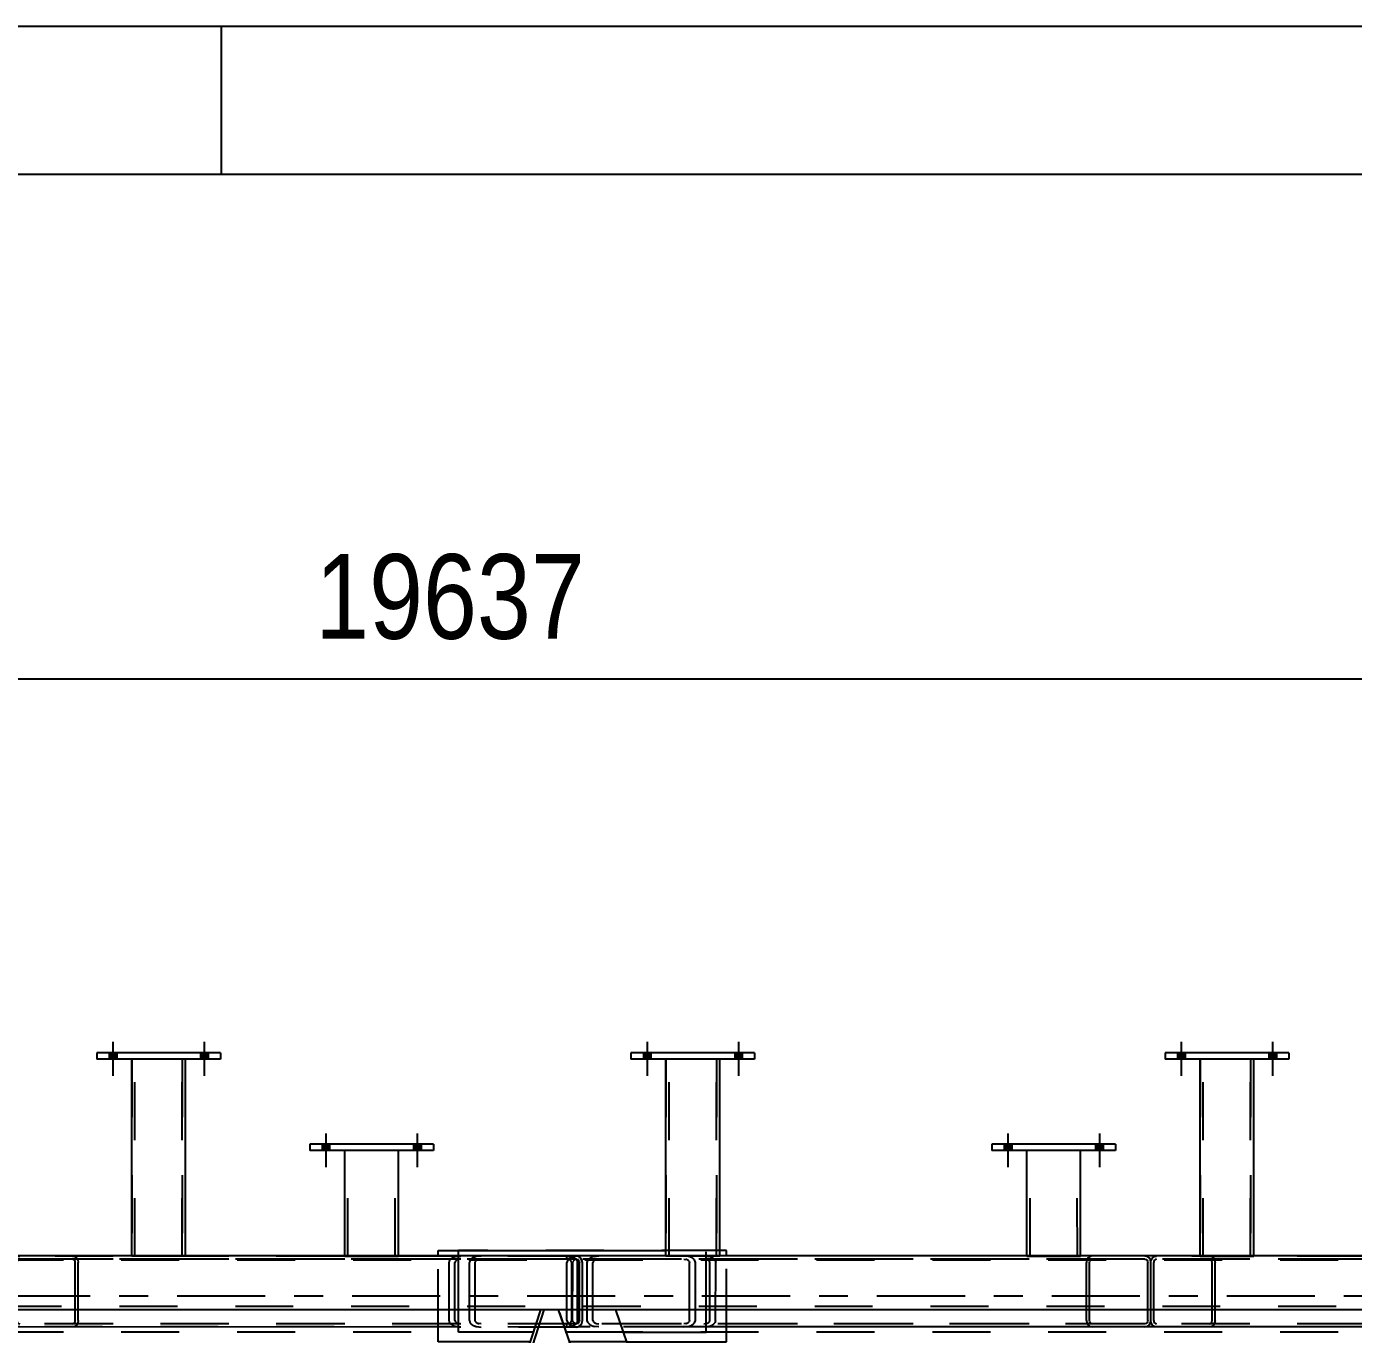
# Model space of a CAD drawing. Header units: millimetres. Extents: x -836 to 353, y -855 to -14.
# Drawn here: x 136.03 to 180.92, y -58.56 to -14.33 of the extents above; entities that cross this region are included whole.
import ezdxf

# ---------------------------------------------------------------- set-up
doc = ezdxf.new("R2010")
doc.units = ezdxf.units.MM
doc.linetypes.add('DXK_LINE_DOT2', pattern=[3.9198, 1.9599, -1.9599])
doc.linetypes.add('DXK_LINE_DOT3', pattern=[5.9187, 2.979, -0.9799, 0.9799, -0.9799])
doc.styles.add('Arial Narrow', font='ARIALN.TTF', dxfattribs={"height": 0.2})

# ---------------------------------------------------------------- blocks, each defined once
blk = doc.blocks.new('Unknown-570393895-1132')
at = {"color": 5, "linetype": 'Continuous'}
for p, q in [((352.622, -14.333), (-836.378, -14.333)), ((142.622, -19.333), (142.622, -14.333)), ((347.622, -19.333), (-831.378, -19.333))]:
    blk.add_line(p, q, dxfattribs=at)
blk = doc.blocks.new('Part-570393895-11322 - 10523')
at = {"color": 2, "linetype": 'Continuous'}
for p, q in [((149.791, -52.126), (145.609, -52.127)), ((145.609, -52.127), (145.609, -52.345)), ((149.791, -52.344), (145.609, -52.345)), ((149.791, -52.126), (149.791, -52.344))]:
    blk.add_line(p, q, dxfattribs=at)
blk = doc.blocks.new('Bolt-570393895-10653 - 10523')
at = {"linetype": 'Continuous'}
for points in [[(139.079, -49.036), (138.825, -49.036), (138.825, -49.255), (139.079, -49.255)], [(139.079, -49.036), (138.825, -49.036), (138.825, -49.255), (139.079, -49.255)], [(142.17, -49.036), (141.916, -49.036), (141.916, -49.255), (142.17, -49.255)], [(142.17, -49.036), (141.916, -49.036), (141.916, -49.255), (142.17, -49.255)]]:
    blk.add_hatch(color=1, dxfattribs=at).paths.add_polyline_path(points)
at = {"color": 1, "linetype": 'Continuous'}
for p, q in [((138.952, -48.673), (138.952, -49.818)), ((138.952, -48.673), (138.952, -49.818)), ((142.043, -48.673), (142.043, -49.818)), ((142.043, -48.673), (142.043, -49.818)), ((138.825, -49.036), (138.825, -49.255)), ((138.825, -49.036), (138.825, -49.255)), ((139.079, -49.036), (139.079, -49.255)), ((139.079, -49.036), (139.079, -49.255)), ((141.916, -49.036), (141.916, -49.255)), ((141.916, -49.036), (141.916, -49.255)), ((142.17, -49.036), (142.17, -49.255)), ((142.17, -49.036), (142.17, -49.255))]:
    blk.add_line(p, q, dxfattribs=at)
blk = doc.blocks.new('Bolt-570393895-10654 - 10523')
at = {"linetype": 'Continuous'}
for points in [[(157.148, -49.036), (156.894, -49.036), (156.894, -49.255), (157.148, -49.255)], [(157.148, -49.036), (156.894, -49.036), (156.894, -49.255), (157.148, -49.255)], [(160.239, -49.036), (159.985, -49.036), (159.985, -49.255), (160.239, -49.255)], [(160.239, -49.036), (159.985, -49.036), (159.985, -49.255), (160.239, -49.255)]]:
    blk.add_hatch(color=1, dxfattribs=at).paths.add_polyline_path(points)
at = {"color": 1, "linetype": 'Continuous'}
for p, q in [((157.021, -48.673), (157.021, -49.818)), ((157.021, -48.673), (157.021, -49.818)), ((160.112, -48.673), (160.112, -49.818)), ((160.112, -48.673), (160.112, -49.818)), ((156.894, -49.036), (156.894, -49.255)), ((156.894, -49.036), (156.894, -49.255)), ((157.148, -49.036), (157.148, -49.255)), ((157.148, -49.036), (157.148, -49.255)), ((159.985, -49.036), (159.985, -49.255)), ((159.985, -49.036), (159.985, -49.255)), ((160.239, -49.036), (160.239, -49.255)), ((160.239, -49.036), (160.239, -49.255))]:
    blk.add_line(p, q, dxfattribs=at)
blk = doc.blocks.new('Bolt-570393895-10655 - 10523')
at = {"linetype": 'Continuous'}
for points in [[(157.148, -49.036), (156.894, -49.036), (156.894, -49.255), (157.148, -49.255)], [(157.148, -49.036), (156.894, -49.036), (156.894, -49.255), (157.148, -49.255)], [(160.239, -49.036), (159.985, -49.036), (159.985, -49.255), (160.239, -49.255)], [(160.239, -49.036), (159.985, -49.036), (159.985, -49.255), (160.239, -49.255)]]:
    blk.add_hatch(color=1, dxfattribs=at).paths.add_polyline_path(points)
at = {"color": 1, "linetype": 'Continuous'}
for p, q in [((157.021, -48.673), (157.021, -49.818)), ((157.021, -48.673), (157.021, -49.818)), ((160.112, -48.673), (160.112, -49.818)), ((160.112, -48.673), (160.112, -49.818)), ((156.894, -49.036), (156.894, -49.255)), ((156.894, -49.036), (156.894, -49.255)), ((157.148, -49.036), (157.148, -49.255)), ((157.148, -49.036), (157.148, -49.255)), ((159.985, -49.036), (159.985, -49.255)), ((159.985, -49.036), (159.985, -49.255)), ((160.239, -49.036), (160.239, -49.255)), ((160.239, -49.036), (160.239, -49.255))]:
    blk.add_line(p, q, dxfattribs=at)
blk = doc.blocks.new('Bolt-570393895-10656 - 10523')
at = {"linetype": 'Continuous'}
for points in [[(175.217, -49.037), (174.963, -49.037), (174.963, -49.255), (175.217, -49.255)], [(175.217, -49.037), (174.963, -49.037), (174.963, -49.255), (175.217, -49.255)], [(178.308, -49.037), (178.053, -49.037), (178.053, -49.255), (178.308, -49.255)], [(178.308, -49.037), (178.053, -49.037), (178.053, -49.255), (178.308, -49.255)]]:
    blk.add_hatch(color=1, dxfattribs=at).paths.add_polyline_path(points)
at = {"color": 1, "linetype": 'Continuous'}
for p, q in [((175.09, -48.673), (175.09, -49.819)), ((175.09, -48.673), (175.09, -49.819)), ((178.181, -48.673), (178.181, -49.819)), ((178.181, -48.673), (178.181, -49.819)), ((174.963, -49.037), (174.963, -49.255)), ((174.963, -49.037), (174.963, -49.255)), ((175.217, -49.037), (175.217, -49.255)), ((175.217, -49.037), (175.217, -49.255)), ((178.053, -49.037), (178.053, -49.255)), ((178.053, -49.037), (178.053, -49.255)), ((178.308, -49.037), (178.308, -49.255)), ((178.308, -49.037), (178.308, -49.255))]:
    blk.add_line(p, q, dxfattribs=at)
blk = doc.blocks.new('Bolt-570393895-11451 - 10523')
at = {"linetype": 'Continuous'}
for points in [[(169.356, -52.127), (169.101, -52.127), (169.102, -52.345), (169.356, -52.345)], [(169.356, -52.127), (169.101, -52.127), (169.102, -52.345), (169.356, -52.345)], [(172.447, -52.126), (172.192, -52.126), (172.192, -52.344), (172.447, -52.344)], [(172.447, -52.126), (172.192, -52.126), (172.192, -52.344), (172.447, -52.344)]]:
    blk.add_hatch(color=1, dxfattribs=at).paths.add_polyline_path(points)
at = {"color": 1, "linetype": 'Continuous'}
for p, q in [((169.229, -51.763), (169.229, -52.909)), ((169.229, -51.763), (169.229, -52.909)), ((172.32, -51.763), (172.32, -52.908)), ((172.32, -51.763), (172.32, -52.908)), ((169.101, -52.127), (169.102, -52.345)), ((169.101, -52.127), (169.102, -52.345)), ((169.356, -52.127), (169.356, -52.345)), ((169.356, -52.127), (169.356, -52.345)), ((172.192, -52.126), (172.192, -52.344)), ((172.192, -52.126), (172.192, -52.344)), ((172.447, -52.126), (172.447, -52.344)), ((172.447, -52.126), (172.447, -52.344))]:
    blk.add_line(p, q, dxfattribs=at)
blk = doc.blocks.new('Bolt-570393895-10537 - 10523')
at = {"linetype": 'Continuous'}
for points in [[(146.282, -52.127), (146.027, -52.127), (146.027, -52.345), (146.282, -52.345)], [(146.282, -52.127), (146.027, -52.127), (146.027, -52.345), (146.282, -52.345)], [(149.373, -52.126), (149.118, -52.126), (149.118, -52.344), (149.373, -52.344)], [(149.373, -52.126), (149.118, -52.126), (149.118, -52.344), (149.373, -52.344)]]:
    blk.add_hatch(color=1, dxfattribs=at).paths.add_polyline_path(points)
at = {"color": 1, "linetype": 'Continuous'}
for p, q in [((146.155, -51.763), (146.155, -52.909)), ((146.155, -51.763), (146.155, -52.909)), ((149.245, -51.763), (149.246, -52.908)), ((149.245, -51.763), (149.246, -52.908)), ((146.027, -52.127), (146.027, -52.345)), ((146.027, -52.127), (146.027, -52.345)), ((146.282, -52.127), (146.282, -52.345)), ((146.282, -52.127), (146.282, -52.345)), ((149.118, -52.126), (149.118, -52.344)), ((149.118, -52.126), (149.118, -52.344)), ((149.373, -52.126), (149.373, -52.344)), ((149.373, -52.126), (149.373, -52.344))]:
    blk.add_line(p, q, dxfattribs=at)
blk = doc.blocks.new('Bolt-570393895-10646 - 10523')
at = {"linetype": 'Continuous'}
for points in [[(139.079, -49.036), (138.825, -49.036), (138.825, -49.255), (139.079, -49.255)], [(139.079, -49.036), (138.825, -49.036), (138.825, -49.255), (139.079, -49.255)], [(142.17, -49.036), (141.916, -49.036), (141.916, -49.255), (142.17, -49.255)], [(142.17, -49.036), (141.916, -49.036), (141.916, -49.255), (142.17, -49.255)]]:
    blk.add_hatch(color=1, dxfattribs=at).paths.add_polyline_path(points)
at = {"color": 1, "linetype": 'Continuous'}
for p, q in [((138.952, -48.673), (138.952, -49.818)), ((138.952, -48.673), (138.952, -49.818)), ((142.043, -48.673), (142.043, -49.818)), ((142.043, -48.673), (142.043, -49.818)), ((138.825, -49.036), (138.825, -49.255)), ((138.825, -49.036), (138.825, -49.255)), ((139.079, -49.036), (139.079, -49.255)), ((139.079, -49.036), (139.079, -49.255)), ((141.916, -49.036), (141.916, -49.255)), ((141.916, -49.036), (141.916, -49.255)), ((142.17, -49.036), (142.17, -49.255)), ((142.17, -49.036), (142.17, -49.255))]:
    blk.add_line(p, q, dxfattribs=at)
blk = doc.blocks.new('Bolt-570393895-11461 - 10523')
at = {"linetype": 'Continuous'}
for points in [[(175.217, -49.037), (174.963, -49.037), (174.963, -49.255), (175.217, -49.255)], [(175.217, -49.037), (174.963, -49.037), (174.963, -49.255), (175.217, -49.255)], [(178.308, -49.037), (178.053, -49.037), (178.053, -49.255), (178.308, -49.255)], [(178.308, -49.037), (178.053, -49.037), (178.053, -49.255), (178.308, -49.255)]]:
    blk.add_hatch(color=1, dxfattribs=at).paths.add_polyline_path(points)
at = {"color": 1, "linetype": 'Continuous'}
for p, q in [((175.09, -48.673), (175.09, -49.819)), ((175.09, -48.673), (175.09, -49.819)), ((178.181, -48.673), (178.181, -49.819)), ((178.181, -48.673), (178.181, -49.819)), ((174.963, -49.037), (174.963, -49.255)), ((174.963, -49.037), (174.963, -49.255)), ((175.217, -49.037), (175.217, -49.255)), ((175.217, -49.037), (175.217, -49.255)), ((178.053, -49.037), (178.053, -49.255)), ((178.053, -49.037), (178.053, -49.255)), ((178.308, -49.037), (178.308, -49.255)), ((178.308, -49.037), (178.308, -49.255))]:
    blk.add_line(p, q, dxfattribs=at)
blk = doc.blocks.new('Part-570393895-10622 - 10523')
at = {"color": 7, "linetype": 'DXK_LINE_DOT2'}
for p, q in [((178.726, -49.037), (174.544, -49.037)), ((174.544, -49.037), (174.544, -49.255)), ((178.726, -49.255), (174.544, -49.255)), ((178.726, -49.037), (178.726, -49.255))]:
    blk.add_line(p, q, dxfattribs=at)
blk = doc.blocks.new('Part-570393895-10809 - 10523')
at = {"color": 7, "linetype": 'DXK_LINE_DOT2'}
for p, q in [((177.544, -49.255), (175.726, -49.255)), ((175.726, -49.255), (175.726, -55.911)), ((175.835, -55.911), (175.835, -49.255)), ((177.435, -49.255), (177.435, -55.911)), ((177.544, -55.911), (177.544, -49.255)), ((175.726, -55.911), (177.544, -55.911))]:
    blk.add_line(p, q, dxfattribs=at)
blk = doc.blocks.new('Part-570393895-11268 - 10523')
at = {"color": 7, "linetype": 'DXK_LINE_DOT2'}
for p, q in [((154.992, -56.127), (155.022, -56.044)), ((155.205, -56.086), (155.19, -56.127)), ((155.236, -55.926), (155.388, -55.909)), ((155.388, -56.018), (155.312, -56.027)), ((173.863, -55.911), (155.388, -55.909)), ((173.863, -56.02), (155.388, -56.018)), ((158.945, -55.91), (159.097, -55.926)), ((159.021, -56.027), (158.945, -56.019)), ((159.143, -56.128), (159.128, -56.086)), ((159.311, -56.044), (159.341, -56.128)), ((171.901, -56.045), (171.886, -56.129)), ((171.944, -55.974), (171.901, -56.045)), ((172.008, -55.927), (171.944, -55.974)), ((171.985, -56.129), (171.993, -56.087)), ((171.993, -56.087), (172.014, -56.052)), ((172.084, -55.91), (172.008, -55.927)), ((172.014, -56.052), (172.046, -56.028)), ((172.046, -56.028), (172.084, -56.02)), ((173.939, -55.927), (173.863, -55.911)), ((173.863, -56.02), (173.901, -56.028)), ((173.901, -56.028), (173.933, -56.052)), ((173.933, -56.052), (173.954, -56.087)), ((174.003, -55.975), (173.939, -55.927)), ((173.954, -56.087), (173.962, -56.129)), ((174.046, -56.045), (174.003, -55.975)), ((174.061, -56.129), (174.046, -56.045)), ((154.992, -58.091), (154.992, -56.127)), ((155.19, -58.091), (155.19, -56.127)), ((159.143, -58.091), (159.143, -56.128)), ((159.34, -58.091), (159.341, -56.128)), ((171.886, -58.092), (171.886, -56.129)), ((171.985, -58.092), (171.985, -56.129)), ((173.962, -58.092), (173.962, -56.129)), ((174.06, -58.092), (174.061, -56.129)), ((155.022, -58.175), (154.992, -58.091)), ((155.19, -58.091), (155.205, -58.133)), ((155.387, -58.309), (155.236, -58.293)), ((155.312, -58.192), (155.387, -58.2)), ((173.863, -58.202), (155.387, -58.2)), ((173.863, -58.311), (155.387, -58.309)), ((158.945, -58.2), (159.021, -58.192)), ((159.096, -58.293), (158.945, -58.31)), ((159.128, -58.133), (159.143, -58.091)), ((159.34, -58.091), (159.31, -58.175)), ((171.886, -58.092), (171.901, -58.176)), ((171.901, -58.176), (171.944, -58.247)), ((171.944, -58.247), (172.008, -58.294)), ((171.993, -58.134), (171.985, -58.092)), ((172.014, -58.169), (171.993, -58.134)), ((172.008, -58.294), (172.084, -58.31)), ((172.046, -58.193), (172.014, -58.169)), ((172.084, -58.201), (172.046, -58.193)), ((173.901, -58.193), (173.863, -58.202)), ((173.863, -58.311), (173.938, -58.294)), ((173.933, -58.17), (173.901, -58.193)), ((173.954, -58.134), (173.933, -58.17)), ((173.938, -58.294), (174.003, -58.247)), ((173.962, -58.092), (173.954, -58.134)), ((174.003, -58.247), (174.045, -58.176)), ((174.045, -58.176), (174.06, -58.092))]:
    blk.add_line(p, q, dxfattribs=at)
for centre, radius, start, end in [((155.298, -56.29), 0.369, 99.5773, 138.2054), ((155.343, -56.209), 0.185, 99.5773, 138.2054), ((158.99, -56.209), 0.185, 41.7863, 80.4144), ((159.035, -56.29), 0.369, 41.7863, 80.4144), ((155.298, -57.928), 0.369, 221.7863, 260.4144), ((155.343, -58.01), 0.185, 221.7863, 260.4144), ((158.99, -58.01), 0.185, 279.5773, 318.2054), ((159.035, -57.929), 0.369, 279.5773, 318.2054)]:
    blk.add_arc(centre, radius, start, end, dxfattribs=at)
blk = doc.blocks.new('Part-570393895-10685 - 10523')
at = {"color": 2, "linetype": 'Continuous'}
for p, q in [((175.726, -55.909), (175.726, -49.255)), ((177.544, -55.909), (177.544, -49.255)), ((177.326, -55.911), (175.728, -55.911)), ((177.528, -55.911), (177.326, -55.911)), ((177.543, -55.911), (177.528, -55.911))]:
    blk.add_line(p, q, dxfattribs=at)
at = {"color": 7, "linetype": 'DXK_LINE_DOT2'}
for p, q in [((177.544, -49.255), (175.726, -49.255)), ((175.835, -55.911), (175.835, -49.255)), ((177.435, -55.911), (177.435, -49.255)), ((175.726, -55.911), (175.726, -55.909)), ((175.728, -55.911), (175.726, -55.911)), ((175.726, -55.911), (175.728, -55.911)), ((175.835, -55.911), (175.844, -55.911)), ((175.844, -55.911), (175.861, -55.911)), ((175.861, -55.911), (175.867, -55.911)), ((177.326, -55.911), (177.48, -55.911)), ((177.543, -55.911), (177.544, -55.911)), ((177.544, -55.911), (177.543, -55.911)), ((177.544, -55.909), (177.544, -55.911)), ((177.544, -55.911), (177.544, -55.909))]:
    blk.add_line(p, q, dxfattribs=at)
blk = doc.blocks.new('Part-570393895-10721 - 10523')
at = {"color": 2, "linetype": 'Continuous'}
for p, q in [((139.588, -55.909), (139.588, -49.255)), ((141.407, -55.909), (141.407, -49.255)), ((141.188, -55.91), (139.59, -55.91)), ((141.39, -55.91), (141.188, -55.91)), ((141.405, -55.91), (141.39, -55.91))]:
    blk.add_line(p, q, dxfattribs=at)
at = {"color": 7, "linetype": 'DXK_LINE_DOT2'}
for p, q in [((141.407, -49.255), (139.588, -49.255)), ((139.697, -55.91), (139.697, -49.255)), ((141.297, -55.91), (141.297, -49.255)), ((139.588, -55.91), (139.588, -55.909)), ((139.59, -55.91), (139.588, -55.91)), ((139.588, -55.91), (139.59, -55.91)), ((139.697, -55.91), (139.706, -55.91)), ((139.706, -55.91), (139.723, -55.91)), ((139.723, -55.91), (139.729, -55.91)), ((141.188, -55.91), (141.343, -55.91)), ((141.405, -55.91), (141.407, -55.91)), ((141.407, -55.91), (141.405, -55.91)), ((141.407, -55.909), (141.407, -55.91)), ((141.407, -55.91), (141.407, -55.909))]:
    blk.add_line(p, q, dxfattribs=at)
blk = doc.blocks.new('Part-570393895-10724 - 10523')
at = {"color": 7, "linetype": 'DXK_LINE_DOT2'}
for p, q in [((159.476, -49.255), (157.657, -49.255)), ((157.657, -49.255), (157.657, -55.91)), ((157.767, -55.91), (157.767, -49.255)), ((159.367, -49.255), (159.367, -55.91)), ((159.476, -55.91), (159.476, -49.255)), ((157.657, -55.91), (159.476, -55.91))]:
    blk.add_line(p, q, dxfattribs=at)
blk = doc.blocks.new('Part-570393895-10727 - 10523')
at = {"color": 2, "linetype": 'Continuous'}
for p, q in [((160.657, -49.036), (156.476, -49.036)), ((156.476, -49.036), (156.476, -49.255)), ((160.657, -49.255), (156.476, -49.255)), ((160.657, -49.036), (160.657, -49.255))]:
    blk.add_line(p, q, dxfattribs=at)
blk = doc.blocks.new('Part-570393895-10730 - 10523')
at = {"color": 2, "linetype": 'Continuous'}
for p, q in [((157.657, -55.909), (157.657, -49.255)), ((159.476, -55.909), (159.476, -49.255)), ((159.257, -55.91), (157.659, -55.91)), ((159.459, -55.91), (159.257, -55.91)), ((159.474, -55.91), (159.459, -55.91))]:
    blk.add_line(p, q, dxfattribs=at)
at = {"color": 7, "linetype": 'DXK_LINE_DOT2'}
for p, q in [((159.476, -49.255), (157.657, -49.255)), ((157.767, -55.91), (157.767, -49.255)), ((159.367, -55.91), (159.367, -49.255)), ((157.657, -55.91), (157.657, -55.909)), ((157.659, -55.91), (157.657, -55.91)), ((157.657, -55.91), (157.659, -55.91)), ((157.767, -55.91), (157.775, -55.91)), ((157.775, -55.91), (157.792, -55.91)), ((157.792, -55.91), (157.798, -55.91)), ((159.257, -55.91), (159.412, -55.91)), ((159.474, -55.91), (159.476, -55.91)), ((159.476, -55.91), (159.474, -55.91)), ((159.476, -55.909), (159.476, -55.91)), ((159.476, -55.91), (159.476, -55.909))]:
    blk.add_line(p, q, dxfattribs=at)
blk = doc.blocks.new('Part-570393895-10733 - 10523')
at = {"color": 2, "linetype": 'Continuous'}
for p, q in [((169.866, -55.909), (169.865, -52.345)), ((171.684, -55.909), (171.683, -52.345))]:
    blk.add_line(p, q, dxfattribs=at)
at = {"color": 7, "linetype": 'DXK_LINE_DOT2'}
for p, q in [((171.683, -52.345), (169.865, -52.345)), ((169.975, -55.911), (169.974, -52.345)), ((171.575, -55.911), (171.574, -52.345)), ((169.866, -55.909), (169.866, -55.911)), ((169.866, -55.911), (171.684, -55.911)), ((171.684, -55.911), (171.684, -55.909)), ((171.684, -55.909), (171.684, -55.911))]:
    blk.add_line(p, q, dxfattribs=at)
blk = doc.blocks.new('Part-570393895-10736 - 10523')
at = {"color": 2, "linetype": 'Continuous'}
for p, q in [((178.726, -49.037), (174.544, -49.037)), ((174.544, -49.037), (174.544, -49.255)), ((178.726, -49.255), (174.544, -49.255)), ((178.726, -49.037), (178.726, -49.255))]:
    blk.add_line(p, q, dxfattribs=at)
blk = doc.blocks.new('Part-570393895-10748 - 10523')
at = {"color": 7, "linetype": 'DXK_LINE_DOT2'}
for p, q in [((142.588, -49.036), (138.407, -49.036)), ((138.407, -49.036), (138.407, -49.254)), ((142.588, -49.255), (138.407, -49.254)), ((142.588, -49.036), (142.588, -49.255))]:
    blk.add_line(p, q, dxfattribs=at)
blk = doc.blocks.new('Part-570393895-10754 - 10523')
at = {"color": 2, "linetype": 'Continuous'}
for p, q in [((142.588, -49.036), (138.407, -49.036)), ((138.407, -49.036), (138.407, -49.254)), ((142.588, -49.255), (138.407, -49.254)), ((142.588, -49.036), (142.588, -49.255))]:
    blk.add_line(p, q, dxfattribs=at)
blk = doc.blocks.new('Part-570393895-10766 - 10523')
at = {"color": 2, "linetype": 'Continuous'}
for p, q in [((154.044, -57.727), (154.027, -57.727)), ((155.807, -57.727), (154.044, -57.727)), ((155.95, -57.727), (155.807, -57.727)), ((155.95, -57.727), (174.487, -111.575))]:
    blk.add_line(p, q, dxfattribs=at)
at = {"color": 7, "linetype": 'DXK_LINE_DOT2'}
for p, q in [((154.702, -59.69), (154.027, -57.727)), ((173.234, -113.183), (154.142, -57.727)), ((174.926, -113.183), (155.834, -57.727)), ((155.932, -57.727), (155.882, -57.727)), ((155.95, -57.727), (155.932, -57.727))]:
    blk.add_line(p, q, dxfattribs=at)
blk = doc.blocks.new('Part-570393895-10812 - 10523')
at = {"color": 7, "linetype": 'DXK_LINE_DOT2'}
for p, q in [((148.609, -52.344), (146.791, -52.345)), ((146.901, -55.911), (146.9, -52.345)), ((148.501, -55.911), (148.5, -52.345)), ((146.792, -55.909), (146.792, -55.911)), ((146.792, -55.911), (148.61, -55.911)), ((148.61, -55.911), (148.61, -55.909)), ((148.61, -55.909), (148.61, -55.911))]:
    blk.add_line(p, q, dxfattribs=at)
at = {"color": 2, "linetype": 'Continuous'}
for p, q in [((146.792, -55.909), (146.791, -52.345)), ((148.61, -55.909), (148.609, -52.344))]:
    blk.add_line(p, q, dxfattribs=at)
blk = doc.blocks.new('Part-570393895-10888 - 10523')
at = {"color": 2, "linetype": 'Continuous'}
for p, q in [((136.029, -111.575), (153.426, -57.727)), ((154.027, -57.727), (153.426, -57.727)), ((154.584, -59.347), (154.027, -57.727))]:
    blk.add_line(p, q, dxfattribs=at)
at = {"color": 7, "linetype": 'DXK_LINE_DOT2'}
for p, q in [((136.088, -111.747), (153.541, -57.727)), ((153.443, -57.727), (153.426, -57.727))]:
    blk.add_line(p, q, dxfattribs=at)
blk = doc.blocks.new('Part-570393895-10929 - 10523')
at = {"color": 7, "linetype": 'DXK_LINE_DOT2'}
for p, q in [((160.657, -49.036), (156.476, -49.036)), ((156.476, -49.036), (156.476, -49.255)), ((160.657, -49.255), (156.476, -49.255)), ((160.657, -49.036), (160.657, -49.255))]:
    blk.add_line(p, q, dxfattribs=at)
blk = doc.blocks.new('Part-570393895-11030 - 10523')
at = {"color": 7, "linetype": 'DXK_LINE_DOT2'}
for p, q in [((305.764, -56.018), (-28.152, -56.018)), ((305.764, -55.909), (-4.963, -55.909)), ((141.407, -55.909), (139.588, -55.909)), ((159.476, -55.909), (157.657, -55.909)), ((177.544, -55.909), (175.726, -55.909)), ((305.764, -57.618), (-28.152, -57.618)), ((155.95, -57.727), (153.426, -57.727))]:
    blk.add_line(p, q, dxfattribs=at)
at = {"color": 2, "linetype": 'Continuous'}
for p, q in [((139.588, -55.909), (123.338, -55.909)), ((157.657, -55.909), (141.407, -55.909)), ((175.726, -55.909), (159.476, -55.909)), ((193.795, -55.909), (177.544, -55.909)), ((153.426, -57.727), (117.491, -57.727)), ((191.884, -57.727), (155.95, -57.727))]:
    blk.add_line(p, q, dxfattribs=at)
blk = doc.blocks.new('Part-570393895-11307 - 10523')
at = {"color": 2, "linetype": 'Continuous'}
for p, q in [((150.645, -55.909), (150.645, -55.724)), ((150.645, -55.724), (157.657, -55.725)), ((150.645, -58.488), (150.645, -57.727)), ((159.018, -58.489), (159.018, -57.727)), ((153.18, -58.488), (150.645, -58.488)), ((156.212, -58.488), (159.018, -58.489))]:
    blk.add_line(p, q, dxfattribs=at)
at = {"color": 7, "linetype": 'DXK_LINE_DOT2'}
for p, q in [((150.645, -57.727), (150.645, -55.909)), ((159.018, -55.725), (157.657, -55.725)), ((159.018, -57.727), (159.018, -55.725)), ((156.212, -58.488), (153.18, -58.488))]:
    blk.add_line(p, q, dxfattribs=at)
blk = doc.blocks.new('Part-570393895-11101 - 10523')
at = {"color": 7, "linetype": 'DXK_LINE_DOT2'}
for p, q in [((174.061, -56.129), (174.076, -56.045)), ((174.076, -56.045), (174.118, -55.975)), ((174.118, -55.975), (174.183, -55.927)), ((174.167, -56.087), (174.159, -56.129)), ((174.188, -56.052), (174.167, -56.087)), ((174.183, -55.927), (174.258, -55.911)), ((174.22, -56.028), (174.188, -56.052)), ((174.258, -56.02), (174.22, -56.028)), ((193.092, -55.912), (174.258, -55.911)), ((193.092, -56.021), (174.258, -56.02)), ((176.037, -55.911), (176.113, -55.927)), ((176.075, -56.028), (176.037, -56.02)), ((176.107, -56.052), (176.075, -56.028)), ((176.128, -56.087), (176.107, -56.052)), ((176.113, -55.927), (176.177, -55.975)), ((176.136, -56.129), (176.128, -56.087)), ((176.177, -55.975), (176.22, -56.045)), ((176.22, -56.045), (176.235, -56.129)), ((189.497, -56.046), (189.467, -56.13)), ((189.664, -56.13), (189.68, -56.088)), ((189.862, -55.912), (189.711, -55.928)), ((189.787, -56.029), (189.862, -56.021)), ((192.764, -56.021), (192.764, -55.912)), ((193.168, -55.929), (193.092, -55.912)), ((193.092, -56.021), (193.13, -56.029)), ((193.13, -56.029), (193.162, -56.053)), ((193.162, -56.053), (193.183, -56.088)), ((193.232, -55.976), (193.168, -55.929)), ((193.183, -56.088), (193.191, -56.13)), ((193.275, -56.047), (193.232, -55.976)), ((193.29, -56.13), (193.275, -56.047)), ((174.06, -57.727), (174.061, -56.129)), ((174.159, -58.092), (174.159, -56.129)), ((176.136, -58.093), (176.136, -56.129)), ((176.235, -58.093), (176.235, -56.129)), ((189.467, -58.094), (189.467, -56.13)), ((189.664, -58.094), (189.664, -56.13)), ((193.191, -58.094), (193.191, -56.13)), ((193.29, -58.094), (193.29, -56.13)), ((174.159, -58.092), (174.167, -58.134)), ((174.167, -58.134), (174.188, -58.17)), ((174.188, -58.17), (174.22, -58.193)), ((174.22, -58.193), (174.258, -58.202)), ((193.092, -58.203), (174.258, -58.202)), ((176.037, -58.202), (176.075, -58.193)), ((176.113, -58.294), (176.037, -58.311)), ((176.075, -58.193), (176.107, -58.17)), ((176.107, -58.17), (176.128, -58.134)), ((176.177, -58.247), (176.113, -58.294)), ((176.128, -58.134), (176.136, -58.093)), ((176.22, -58.176), (176.177, -58.247)), ((176.235, -58.093), (176.22, -58.176)), ((193.092, -58.312), (189.103, -58.312)), ((189.467, -58.094), (189.497, -58.177)), ((189.679, -58.135), (189.664, -58.094)), ((189.711, -58.295), (189.862, -58.312)), ((189.862, -58.203), (189.786, -58.194)), ((192.764, -58.312), (192.764, -58.203)), ((193.13, -58.195), (193.092, -58.203)), ((193.092, -58.312), (193.167, -58.295)), ((193.162, -58.171), (193.13, -58.195)), ((193.183, -58.136), (193.162, -58.171)), ((193.167, -58.295), (193.232, -58.248)), ((193.191, -58.094), (193.183, -58.136)), ((193.232, -58.248), (193.274, -58.177)), ((193.274, -58.177), (193.29, -58.094))]:
    blk.add_line(p, q, dxfattribs=at)
at = {"color": 2, "linetype": 'Continuous'}
for p, q in [((174.06, -58.092), (174.06, -57.727)), ((174.075, -58.176), (174.06, -58.092)), ((174.118, -58.247), (174.075, -58.176)), ((174.182, -58.294), (174.118, -58.247)), ((174.258, -58.311), (174.182, -58.294)), ((189.103, -58.312), (174.258, -58.311))]:
    blk.add_line(p, q, dxfattribs=at)
at = {"color": 7, "linetype": 'DXK_LINE_DOT2'}
for centre, radius, start, end in [((189.772, -56.293), 0.369, 99.5773, 138.2054), ((189.817, -56.211), 0.185, 99.5773, 138.2054), ((189.772, -57.931), 0.369, 221.7863, 260.4144), ((189.817, -58.012), 0.185, 221.7863, 260.4144)]:
    blk.add_arc(centre, radius, start, end, dxfattribs=at)
blk = doc.blocks.new('Part-570393895-11460 - 10523')
at = {"color": 7, "linetype": 'DXK_LINE_DOT2'}
for p, q in [((141.407, -49.255), (139.588, -49.255)), ((139.588, -49.255), (139.588, -55.91)), ((139.697, -55.91), (139.697, -49.255)), ((141.297, -49.255), (141.297, -55.91)), ((141.407, -55.91), (141.407, -49.255)), ((139.588, -55.91), (141.407, -55.91))]:
    blk.add_line(p, q, dxfattribs=at)
blk = doc.blocks.new('Part-570393895-11129 - 10523')
at = {"color": 7, "linetype": 'DXK_LINE_DOT2'}
for p, q in [((297.987, -55.909), (-26.94, -55.91)), ((297.987, -56.055), (-26.94, -56.055)), ((297.987, -58.491), (-26.94, -58.491))]:
    blk.add_line(p, q, dxfattribs=at)
at = {"color": 7, "linetype": 'DXK_LINE_DOT3'}
blk.add_line((297.987, -57.273), (-26.94, -57.273), dxfattribs=at)
blk = doc.blocks.new('Part-570393895-11208 - 10523')
at = {"color": 7, "linetype": 'DXK_LINE_DOT2'}
for p, q in [((154.336, -56.044), (154.306, -56.127)), ((154.504, -56.127), (154.519, -56.086)), ((154.701, -55.909), (154.55, -55.926)), ((154.626, -56.027), (154.701, -56.018)), ((192.734, -55.912), (154.701, -55.909)), ((192.734, -56.021), (154.701, -56.018)), ((158.41, -55.926), (158.259, -55.909)), ((158.259, -56.019), (158.335, -56.027)), ((158.442, -56.086), (158.457, -56.128)), ((158.654, -56.128), (158.624, -56.044)), ((188.781, -56.13), (188.811, -56.046)), ((188.993, -56.088), (188.978, -56.13)), ((189.025, -55.928), (189.176, -55.912)), ((189.176, -56.021), (189.1, -56.029)), ((192.734, -55.912), (192.885, -55.929)), ((192.809, -56.029), (192.734, -56.021)), ((192.931, -56.13), (192.916, -56.088)), ((193.099, -56.047), (193.129, -56.13)), ((154.306, -58.091), (154.306, -56.127)), ((154.503, -58.091), (154.504, -56.127)), ((158.456, -58.091), (158.457, -56.128)), ((158.654, -58.091), (158.654, -56.128)), ((188.78, -58.094), (188.781, -56.13)), ((188.978, -58.094), (188.978, -56.13)), ((192.931, -58.094), (192.931, -56.13)), ((193.129, -58.094), (193.129, -56.13)), ((154.306, -58.091), (154.336, -58.175)), ((154.518, -58.133), (154.503, -58.091)), ((154.55, -58.293), (154.701, -58.309)), ((154.701, -58.2), (154.625, -58.192)), ((192.733, -58.203), (154.701, -58.2)), ((159.018, -58.31), (154.701, -58.309)), ((158.334, -58.192), (158.259, -58.2)), ((158.259, -58.309), (158.41, -58.293)), ((158.456, -58.091), (158.441, -58.133)), ((158.624, -58.175), (158.654, -58.091)), ((192.733, -58.312), (174.258, -58.311)), ((188.81, -58.177), (188.78, -58.094)), ((188.978, -58.094), (188.993, -58.135)), ((189.176, -58.312), (189.024, -58.295)), ((189.1, -58.194), (189.176, -58.203)), ((192.733, -58.203), (192.809, -58.195)), ((192.885, -58.295), (192.733, -58.312)), ((192.916, -58.136), (192.931, -58.094)), ((193.129, -58.094), (193.099, -58.177))]:
    blk.add_line(p, q, dxfattribs=at)
at = {"color": 2, "linetype": 'Continuous'}
blk.add_line((174.258, -58.311), (159.018, -58.31), dxfattribs=at)
at = {"color": 7, "linetype": 'DXK_LINE_DOT2'}
for centre, radius, start, end in [((154.611, -56.29), 0.369, 99.5773, 138.2054), ((154.656, -56.209), 0.185, 99.5773, 138.2054), ((158.304, -56.209), 0.185, 41.7863, 80.4144), ((158.349, -56.29), 0.369, 41.7863, 80.4144), ((189.086, -56.293), 0.369, 99.5773, 138.2054), ((189.131, -56.211), 0.185, 99.5773, 138.2054), ((192.778, -56.212), 0.185, 41.7863, 80.4144), ((192.823, -56.293), 0.369, 41.7863, 80.4144), ((154.611, -57.928), 0.369, 221.7863, 260.4144), ((154.656, -58.01), 0.185, 221.7863, 260.4144), ((158.304, -58.01), 0.185, 279.5773, 318.2054), ((158.349, -57.929), 0.369, 279.5773, 318.2054), ((189.086, -57.931), 0.369, 221.7863, 260.4144), ((189.131, -58.012), 0.185, 221.7863, 260.4144), ((192.778, -58.012), 0.185, 279.5773, 318.2054), ((192.823, -57.931), 0.369, 279.5773, 318.2054)]:
    blk.add_arc(centre, radius, start, end, dxfattribs=at)
blk = doc.blocks.new('Part-570393895-11222 - 10523')
at = {"color": 7, "linetype": 'DXK_LINE_DOT2'}
for p, q in [((115.878, -56.044), (115.848, -56.127)), ((116.045, -56.127), (116.06, -56.086)), ((116.243, -55.909), (116.092, -55.926)), ((116.167, -56.027), (116.243, -56.018)), ((154.275, -55.912), (116.243, -55.909)), ((154.275, -56.021), (116.243, -56.018)), ((119.952, -55.926), (119.801, -55.909)), ((119.801, -56.019), (119.876, -56.027)), ((119.983, -56.086), (119.998, -56.128)), ((120.196, -56.128), (120.166, -56.044)), ((150.322, -56.13), (150.352, -56.046)), ((150.535, -56.088), (150.52, -56.13)), ((150.566, -55.928), (150.718, -55.912)), ((150.718, -56.021), (150.642, -56.029)), ((154.275, -55.912), (154.427, -55.929)), ((154.351, -56.029), (154.275, -56.021)), ((154.473, -56.13), (154.458, -56.088)), ((154.641, -56.047), (154.671, -56.13)), ((115.848, -58.091), (115.848, -56.127)), ((116.045, -58.091), (116.045, -56.127)), ((119.998, -58.091), (119.998, -56.128)), ((120.196, -58.091), (120.196, -56.128)), ((150.322, -58.094), (150.322, -56.13)), ((150.52, -58.094), (150.52, -56.13)), ((154.473, -58.094), (154.473, -56.13)), ((154.671, -58.094), (154.671, -56.13)), ((115.848, -58.091), (115.878, -58.175)), ((116.06, -58.133), (116.045, -58.091)), ((116.092, -58.293), (116.243, -58.309)), ((116.243, -58.2), (116.167, -58.192)), ((154.275, -58.203), (116.243, -58.2)), ((120.56, -58.31), (116.243, -58.309)), ((119.876, -58.192), (119.801, -58.2)), ((119.801, -58.309), (119.952, -58.293)), ((119.998, -58.091), (119.983, -58.133)), ((120.166, -58.175), (120.196, -58.091)), ((154.275, -58.312), (135.8, -58.311)), ((150.352, -58.177), (150.322, -58.094)), ((150.52, -58.094), (150.535, -58.135)), ((150.717, -58.312), (150.566, -58.295)), ((150.642, -58.194), (150.717, -58.203)), ((154.275, -58.203), (154.351, -58.195)), ((154.427, -58.295), (154.275, -58.312)), ((154.458, -58.136), (154.473, -58.094)), ((154.671, -58.094), (154.64, -58.177))]:
    blk.add_line(p, q, dxfattribs=at)
at = {"color": 2, "linetype": 'Continuous'}
blk.add_line((135.8, -58.311), (120.56, -58.31), dxfattribs=at)
at = {"color": 7, "linetype": 'DXK_LINE_DOT2'}
for centre, radius, start, end in [((116.153, -56.29), 0.369, 99.5773, 138.2054), ((116.198, -56.209), 0.185, 99.5773, 138.2054), ((119.846, -56.209), 0.185, 41.7863, 80.4144), ((119.891, -56.29), 0.369, 41.7863, 80.4144), ((150.628, -56.293), 0.369, 99.5773, 138.2054), ((150.673, -56.211), 0.185, 99.5773, 138.2054), ((154.32, -56.212), 0.185, 41.7863, 80.4144), ((154.365, -56.293), 0.369, 41.7863, 80.4144), ((116.153, -57.928), 0.369, 221.7863, 260.4144), ((116.198, -58.01), 0.185, 221.7863, 260.4144), ((119.846, -58.01), 0.185, 279.5773, 318.2054), ((119.89, -57.929), 0.369, 279.5773, 318.2054), ((150.628, -57.931), 0.369, 221.7863, 260.4144), ((150.673, -58.012), 0.185, 221.7863, 260.4144), ((154.32, -58.012), 0.185, 279.5773, 318.2054), ((154.365, -57.931), 0.369, 279.5773, 318.2054)]:
    blk.add_arc(centre, radius, start, end, dxfattribs=at)
blk = doc.blocks.new('Part-570393895-11225 - 10523')
at = {"color": 7, "linetype": 'DXK_LINE_DOT2'}
for p, q in [((135.602, -56.129), (135.617, -56.045)), ((135.617, -56.045), (135.66, -55.975)), ((135.66, -55.975), (135.724, -55.927)), ((135.709, -56.087), (135.701, -56.129)), ((135.73, -56.052), (135.709, -56.087)), ((135.724, -55.927), (135.8, -55.911)), ((135.762, -56.028), (135.73, -56.052)), ((135.8, -56.02), (135.762, -56.028)), ((154.634, -55.912), (135.8, -55.911)), ((154.634, -56.021), (135.8, -56.02)), ((137.579, -55.911), (137.655, -55.927)), ((137.617, -56.028), (137.579, -56.02)), ((137.649, -56.052), (137.617, -56.028)), ((137.67, -56.087), (137.649, -56.052)), ((137.655, -55.927), (137.719, -55.975)), ((137.678, -56.129), (137.67, -56.087)), ((137.719, -55.975), (137.762, -56.045)), ((137.762, -56.045), (137.777, -56.129)), ((151.039, -56.046), (151.009, -56.13)), ((151.206, -56.13), (151.221, -56.088)), ((151.404, -55.912), (151.253, -55.928)), ((151.328, -56.029), (151.404, -56.021)), ((154.306, -56.021), (154.306, -55.912)), ((154.709, -55.929), (154.634, -55.912)), ((154.634, -56.021), (154.672, -56.029)), ((154.672, -56.029), (154.704, -56.053)), ((154.704, -56.053), (154.725, -56.088)), ((154.773, -55.976), (154.709, -55.929)), ((154.725, -56.088), (154.733, -56.13)), ((154.816, -56.047), (154.773, -55.976)), ((154.831, -56.13), (154.816, -56.047)), ((135.602, -57.727), (135.602, -56.129)), ((135.701, -58.092), (135.701, -56.129)), ((137.678, -58.093), (137.678, -56.129)), ((137.776, -58.093), (137.777, -56.129)), ((151.008, -58.094), (151.009, -56.13)), ((151.206, -58.094), (151.206, -56.13)), ((154.732, -58.094), (154.733, -56.13)), ((154.831, -58.094), (154.831, -56.13)), ((135.701, -58.092), (135.709, -58.134)), ((135.709, -58.134), (135.73, -58.17)), ((135.73, -58.17), (135.762, -58.193)), ((135.762, -58.193), (135.8, -58.202)), ((154.634, -58.203), (135.8, -58.202)), ((137.579, -58.202), (137.617, -58.193)), ((137.654, -58.294), (137.579, -58.311)), ((137.617, -58.193), (137.649, -58.17)), ((137.649, -58.17), (137.67, -58.134)), ((137.719, -58.247), (137.654, -58.294)), ((137.67, -58.134), (137.678, -58.093)), ((137.761, -58.176), (137.719, -58.247)), ((137.776, -58.093), (137.761, -58.176)), ((154.634, -58.312), (150.645, -58.312)), ((151.008, -58.094), (151.039, -58.177)), ((151.221, -58.135), (151.206, -58.094)), ((151.252, -58.295), (151.404, -58.312)), ((151.404, -58.203), (151.328, -58.194)), ((154.306, -58.312), (154.306, -58.203)), ((154.671, -58.195), (154.634, -58.203)), ((154.634, -58.312), (154.709, -58.295)), ((154.704, -58.171), (154.671, -58.195)), ((154.725, -58.136), (154.704, -58.171)), ((154.709, -58.295), (154.773, -58.248)), ((154.732, -58.094), (154.725, -58.136)), ((154.773, -58.248), (154.816, -58.177)), ((154.816, -58.177), (154.831, -58.094))]:
    blk.add_line(p, q, dxfattribs=at)
at = {"color": 2, "linetype": 'Continuous'}
for p, q in [((135.602, -58.092), (135.602, -57.727)), ((135.617, -58.176), (135.602, -58.092)), ((135.66, -58.247), (135.617, -58.176)), ((135.724, -58.294), (135.66, -58.247)), ((135.8, -58.311), (135.724, -58.294)), ((150.645, -58.312), (135.8, -58.311))]:
    blk.add_line(p, q, dxfattribs=at)
at = {"color": 7, "linetype": 'DXK_LINE_DOT2'}
for centre, radius, start, end in [((151.314, -56.293), 0.369, 99.5773, 138.2054), ((151.359, -56.211), 0.185, 99.5773, 138.2054), ((151.314, -57.931), 0.369, 221.7863, 260.4144), ((151.359, -58.012), 0.185, 221.7863, 260.4144)]:
    blk.add_arc(centre, radius, start, end, dxfattribs=at)
blk = doc.blocks.new('Part-570393895-11283 - 10523')
at = {"color": 2, "linetype": 'Continuous'}
for p, q in [((149.959, -55.909), (149.959, -55.724)), ((149.959, -55.724), (150.645, -55.724)), ((159.704, -55.725), (159.476, -55.725)), ((159.704, -55.909), (159.704, -55.725)), ((149.958, -58.815), (149.959, -58.312)), ((159.704, -58.816), (159.704, -58.31)), ((153.074, -58.815), (149.958, -58.815)), ((156.324, -58.816), (159.704, -58.816))]:
    blk.add_line(p, q, dxfattribs=at)
at = {"color": 7, "linetype": 'DXK_LINE_DOT2'}
for p, q in [((149.959, -58.312), (149.959, -55.909)), ((159.476, -55.725), (150.645, -55.724)), ((159.704, -58.31), (159.704, -55.909)), ((156.324, -58.816), (153.074, -58.815))]:
    blk.add_line(p, q, dxfattribs=at)
blk = doc.blocks.new('Part-570393895-11454 - 10523')
at = {"color": 2, "linetype": 'Continuous'}
for p, q in [((172.865, -52.126), (168.683, -52.127)), ((168.683, -52.127), (168.683, -52.345)), ((172.865, -52.344), (168.683, -52.345)), ((172.865, -52.126), (172.865, -52.344))]:
    blk.add_line(p, q, dxfattribs=at)
blk = doc.blocks.new('StraightDimension-570393895-11544 - 10523')
at = {"color": 7, "linetype": 'Continuous'}
blk.add_line((-28.152, -36.388), (328.882, -36.388), dxfattribs=at)
at = {"color": 0}
blk.add_wipeout([(155.535, -35.638), (155.535, -31.438), (145.194, -31.438), (145.194, -35.638)], dxfattribs=at)
at = {"color": 3, "style": 'Arial Narrow'}
blk.add_text('19637', height=2.8633, dxfattribs=at).set_placement((145.794, -35.038))

msp = doc.modelspace()

# ---------------------------------------------------------------- block references
for name in ['Unknown-570393895-1132', 'Bolt-570393895-10653 - 10523', 'Bolt-570393895-10646 - 10523', 'Bolt-570393895-10654 - 10523', 'Bolt-570393895-10655 - 10523', 'Bolt-570393895-10656 - 10523', 'Bolt-570393895-11461 - 10523', 'Part-570393895-10748 - 10523', 'Part-570393895-10754 - 10523', 'Part-570393895-10721 - 10523', 'Part-570393895-11460 - 10523', 'Part-570393895-10727 - 10523', 'Part-570393895-10929 - 10523', 'Part-570393895-10724 - 10523', 'Part-570393895-10730 - 10523', 'Part-570393895-10622 - 10523', 'Part-570393895-10736 - 10523', 'Part-570393895-10809 - 10523', 'Part-570393895-10685 - 10523', 'Bolt-570393895-10537 - 10523', 'Bolt-570393895-11451 - 10523', 'Part-570393895-11322 - 10523', 'Part-570393895-10812 - 10523', 'Part-570393895-11454 - 10523', 'Part-570393895-10733 - 10523', 'Part-570393895-11030 - 10523', 'Part-570393895-11129 - 10523', 'Part-570393895-11222 - 10523', 'Part-570393895-11225 - 10523', 'Part-570393895-11283 - 10523', 'Part-570393895-11307 - 10523', 'Part-570393895-11208 - 10523', 'Part-570393895-11268 - 10523', 'Part-570393895-11101 - 10523', 'Part-570393895-10888 - 10523', 'Part-570393895-10766 - 10523']:
    msp.add_blockref(name, (0, 0))

# ---------------------------------------------------------------- next in the draw order: block references
msp.add_blockref('StraightDimension-570393895-11544 - 10523', (0, 0))

doc.saveas('drawing.dxf')
